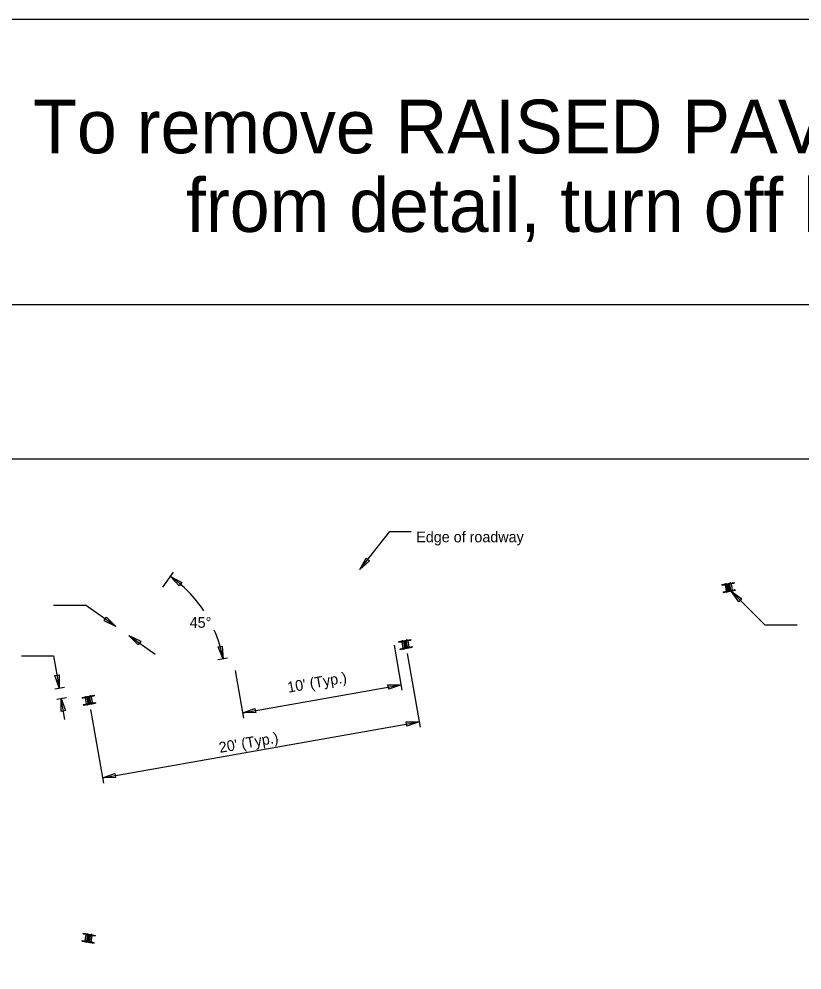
# Model space of a CAD drawing. Extents: x -100 to 2456, y -70 to 1398.
# Drawn here: x 233 to 818, y 688 to 1398 of the extents above; entities that cross this region are included whole.
import ezdxf

# ---------------------------------------------------------------- set-up
doc = ezdxf.new("R2010")
doc.units = 0
for name, color, linetype in [('AUX_01', 7, 'Continuous'), ('D_Dimensions', 7, 'Continuous'), ('D_EFL_Border', 7, 'Continuous'), ('D_Tables', 7, 'Continuous'), ('X_UT_Pole_Cell', 7, 'Continuous')]:
    doc.layers.add(name, color=color, linetype=linetype)

msp = doc.modelspace()

# ---------------------------------------------------------------- linework, layer by layer
at = {"layer": 'AUX_01'}
for p, q in [((757.83, 976.1), (766.96, 977.7)), ((757.83, 976.1), (757.91, 975.66)), ((757.91, 975.66), (759.63, 975.97)), ((759.63, 975.97), (761.54, 975.99)), ((759.63, 975.97), (760.3, 975.77)), ((760.3, 975.77), (764.74, 976.55)), ((760.3, 975.77), (761.07, 971.45)), ((760.51, 976.82), (761, 976.9)), ((760.55, 976.58), (760.51, 976.82)), ((761, 976.9), (761.04, 976.66)), ((761.54, 975.99), (762.3, 971.67)), ((761.66, 975.9), (763.43, 976.21)), ((761.66, 975.9), (762.38, 971.78)), ((762.28, 975.41), (761.67, 975.84)), ((761.69, 975.7), (761.85, 975.94)), ((762.31, 975.21), (761.71, 975.63)), ((761.73, 975.49), (762.06, 975.97)), ((762.36, 975), (761.74, 975.42)), ((761.76, 975.28), (762.2, 975.89)), ((762.38, 974.78), (761.78, 975.21)), ((762.24, 975.62), (761.8, 975.93)), ((761.8, 975.08), (762.22, 975.68)), ((762.42, 974.57), (761.81, 975)), ((761.84, 974.87), (762.27, 975.48)), ((762.45, 974.37), (761.85, 974.79)), ((761.88, 974.66), (762.3, 975.26)), ((762.49, 974.16), (761.89, 974.58)), ((761.91, 974.45), (762.33, 975.06)), ((762.53, 973.94), (761.92, 974.37)), ((761.95, 974.24), (762.38, 974.85)), ((762.56, 973.73), (761.96, 974.17)), ((761.99, 974.03), (762.4, 974.64)), ((762.6, 973.52), (762, 973.96)), ((762.2, 975.83), (762.01, 975.97)), ((762.02, 973.83), (762.44, 974.43)), ((762.64, 973.32), (762.04, 973.74)), ((762.06, 973.62), (762.48, 974.22)), ((762.68, 973.11), (762.07, 973.54)), ((762.09, 973.4), (762.52, 974.01)), ((762.72, 972.91), (762.11, 973.33)), ((762.13, 973.2), (762.56, 973.81)), ((762.75, 972.69), (762.14, 973.12)), ((762.16, 972.99), (762.59, 973.59)), ((762.18, 976), (762.89, 971.87)), ((762.79, 972.48), (762.18, 972.91)), ((762.2, 972.78), (762.63, 973.39)), ((762.83, 972.27), (762.22, 972.7)), ((762.24, 972.57), (762.67, 973.18)), ((762.28, 972.36), (762.7, 972.97)), ((762.32, 972.15), (762.74, 972.76)), ((762.92, 976.12), (763.64, 972)), ((762.93, 976.03), (763, 976.14)), ((763.54, 975.57), (762.93, 976)), ((762.96, 975.82), (763.21, 976.18)), ((763.58, 975.37), (762.97, 975.8)), ((763, 975.62), (763.42, 976.21)), ((763.51, 975.79), (763, 976.14)), ((763.61, 975.16), (763, 975.58)), ((763.04, 975.41), (763.47, 976.01)), ((763.65, 974.95), (763.04, 975.38)), ((763.08, 975.2), (763.5, 975.81)), ((763.69, 974.74), (763.08, 975.17)), ((763.11, 974.99), (763.54, 975.6)), ((763.73, 974.53), (763.12, 974.96)), ((763.15, 974.77), (763.57, 975.39)), ((763.77, 974.32), (763.15, 974.75)), ((763.18, 974.57), (763.61, 975.18)), ((763.81, 974.11), (763.19, 974.54)), ((763.47, 976), (763.21, 976.18)), ((763.22, 974.36), (763.65, 974.97)), ((763.84, 973.9), (763.23, 974.33)), ((763.26, 974.15), (763.69, 974.76)), ((763.88, 973.7), (763.26, 974.12)), ((763.29, 973.94), (763.73, 974.55)), ((763.91, 973.49), (763.3, 973.91)), ((763.33, 973.73), (763.76, 974.34)), ((763.94, 973.28), (763.33, 973.71)), ((763.36, 973.52), (763.8, 974.13)), ((763.98, 973.07), (763.37, 973.49)), ((763.4, 973.31), (763.84, 973.92)), ((764.02, 972.86), (763.41, 973.28)), ((763.43, 976.2), (763.42, 976.21)), ((763.43, 976.21), (764.15, 972.09)), ((763.45, 973.11), (763.87, 973.71)), ((764.06, 972.65), (763.45, 973.08)), ((763.48, 972.9), (763.91, 973.5)), ((764.09, 972.44), (763.49, 972.87)), ((763.51, 976.33), (765.31, 976.96)), ((763.51, 976.33), (764.26, 972.01)), ((763.52, 972.69), (763.95, 973.29)), ((764.13, 972.23), (763.52, 972.66)), ((763.56, 972.47), (763.97, 973.09)), ((763.59, 972.27), (764.01, 972.88)), ((763.63, 972.06), (764.05, 972.67)), ((764.21, 977.47), (763.71, 977.38)), ((763.71, 977.38), (763.75, 977.13)), ((764.25, 977.22), (764.21, 977.47)), ((765.31, 976.96), (764.74, 976.55)), ((764.74, 976.55), (765.5, 972.23)), ((765.31, 976.96), (767.03, 977.26)), ((766.96, 977.7), (767.03, 977.26)), ((758.78, 970.74), (760.5, 971.04)), ((758.78, 970.74), (758.86, 970.3)), ((758.86, 970.3), (767.98, 971.9)), ((760.5, 971.04), (762.3, 971.67)), ((760.5, 971.04), (761.07, 971.45)), ((761.07, 971.45), (765.5, 972.23)), ((761.56, 970.78), (761.6, 970.53)), ((761.6, 970.53), (762.1, 970.62)), ((762.1, 970.62), (762.06, 970.86)), ((762.86, 972.07), (762.25, 972.49)), ((762.88, 971.87), (762.29, 972.28)), ((762.67, 971.83), (762.32, 972.07)), ((762.35, 971.94), (762.77, 972.55)), ((762.46, 971.79), (762.36, 971.86)), ((762.38, 971.78), (764.15, 972.09)), ((762.43, 971.79), (762.81, 972.34)), ((762.63, 971.82), (762.85, 972.13)), ((762.84, 971.86), (762.88, 971.92)), ((764.09, 972.08), (763.56, 972.45)), ((763.88, 972.05), (763.6, 972.24)), ((763.66, 972), (763.63, 972.03)), ((763.79, 972.03), (764.09, 972.45)), ((764, 972.07), (764.13, 972.24)), ((764.26, 972.01), (766.17, 972.03)), ((764.81, 971.09), (764.77, 971.34)), ((765.3, 971.17), (764.81, 971.09)), ((764.81, 971.09), (790.09, 945.81)), ((765.26, 971.42), (765.3, 971.17)), ((766.17, 972.03), (765.5, 972.23)), ((766.17, 972.03), (767.9, 972.33)), ((767.9, 972.33), (767.98, 971.9)), ((814.11, 945.81), (790.09, 945.81)), ((516.43, 933.53), (525.55, 935.13)), ((516.43, 933.53), (516.51, 933.1)), ((516.51, 933.1), (518.23, 933.4)), ((518.23, 933.4), (520.13, 933.42)), ((518.23, 933.4), (518.89, 933.2)), ((518.89, 933.2), (523.34, 933.98)), ((518.89, 933.2), (519.66, 928.88)), ((519.1, 934.25), (519.59, 934.34)), ((519.14, 934.01), (519.1, 934.25)), ((519.59, 934.34), (519.63, 934.1)), ((520.13, 933.42), (520.89, 929.11)), ((520.25, 933.34), (522.02, 933.64)), ((520.25, 933.34), (520.97, 929.22)), ((520.88, 932.84), (520.26, 933.27)), ((520.29, 933.14), (520.45, 933.38)), ((520.9, 932.64), (520.3, 933.06)), ((520.33, 932.93), (520.65, 933.41)), ((520.95, 932.43), (520.33, 932.86)), ((520.36, 932.72), (520.79, 933.33)), ((520.97, 932.21), (520.37, 932.64)), ((520.83, 933.06), (520.4, 933.37)), ((520.4, 932.52), (520.81, 933.12)), ((521.01, 932.01), (520.41, 932.43)), ((520.43, 932.31), (520.86, 932.92)), ((521.05, 931.8), (520.45, 932.23)), ((520.47, 932.1), (520.89, 932.7)), ((521.09, 931.59), (520.49, 932.02)), ((520.5, 931.89), (520.93, 932.5)), ((521.13, 931.38), (520.52, 931.81)), ((520.54, 931.67), (520.97, 932.29)), ((521.16, 931.17), (520.55, 931.6)), ((520.58, 931.47), (521, 932.08)), ((521.2, 930.96), (520.59, 931.4)), ((520.8, 933.27), (520.61, 933.4)), ((520.61, 931.26), (521.04, 931.87)), ((521.24, 930.76), (520.63, 931.18)), ((520.65, 931.05), (521.08, 931.65)), ((521.27, 930.55), (520.66, 930.97)), ((520.69, 930.84), (521.11, 931.45)), ((521.31, 930.34), (520.7, 930.76)), ((520.73, 930.63), (521.15, 931.24)), ((521.34, 930.13), (520.73, 930.56)), ((520.76, 930.42), (521.18, 931.03)), ((520.77, 933.43), (521.49, 929.3)), ((521.38, 929.92), (520.77, 930.34)), ((520.8, 930.21), (521.22, 930.82)), ((521.42, 929.71), (520.81, 930.14)), ((520.84, 930.01), (521.26, 930.61)), ((520.87, 929.8), (521.29, 930.41)), ((520.91, 929.59), (521.33, 930.19)), ((521.51, 933.56), (522.23, 929.44)), ((521.53, 933.47), (521.6, 933.58)), ((522.13, 933.01), (521.53, 933.44)), ((521.56, 933.26), (521.81, 933.62)), ((522.17, 932.81), (521.57, 933.23)), ((521.59, 933.05), (522.01, 933.65)), ((522.1, 933.22), (521.6, 933.58)), ((522.21, 932.6), (521.6, 933.02)), ((521.63, 932.84), (522.06, 933.45)), ((522.25, 932.39), (521.64, 932.82)), ((521.67, 932.63), (522.09, 933.24)), ((522.29, 932.18), (521.67, 932.61)), ((521.7, 932.42), (522.13, 933.03)), ((522.32, 931.97), (521.71, 932.39)), ((521.74, 932.21), (522.17, 932.82)), ((522.36, 931.76), (521.74, 932.19)), ((521.77, 932), (522.21, 932.62)), ((522.4, 931.55), (521.78, 931.97)), ((522.06, 933.43), (521.81, 933.62)), ((521.81, 931.8), (522.25, 932.4)), ((522.43, 931.34), (521.82, 931.77)), ((521.85, 931.59), (522.28, 932.2)), ((522.47, 931.13), (521.85, 931.56)), ((521.89, 931.37), (522.32, 931.99)), ((522.5, 930.92), (521.89, 931.35)), ((521.93, 931.16), (522.35, 931.77)), ((522.54, 930.71), (521.93, 931.14)), ((521.96, 930.96), (522.39, 931.57)), ((522.58, 930.5), (521.97, 930.93)), ((522, 930.75), (522.43, 931.35)), ((522.02, 933.64), (522.01, 933.65)), ((522.62, 930.3), (522.01, 930.72)), ((522.02, 933.64), (522.74, 929.53)), ((522.04, 930.54), (522.46, 931.14)), ((522.66, 930.09), (522.04, 930.52)), ((522.07, 930.33), (522.5, 930.94)), ((522.68, 929.87), (522.08, 930.31)), ((522.1, 933.77), (523.9, 934.4)), ((522.1, 933.77), (522.86, 929.45)), ((522.11, 930.12), (522.54, 930.73)), ((522.72, 929.67), (522.11, 930.1)), ((522.15, 929.91), (522.57, 930.52)), ((522.18, 929.7), (522.61, 930.31)), ((522.22, 929.49), (522.65, 930.1)), ((522.8, 934.9), (522.3, 934.82)), ((522.3, 934.82), (522.34, 934.57)), ((522.84, 934.66), (522.8, 934.9)), ((523.9, 934.4), (523.34, 933.98)), ((523.34, 933.98), (524.1, 929.67)), ((523.9, 934.4), (525.63, 934.7)), ((525.55, 935.13), (525.63, 934.7)), ((517.37, 928.17), (519.09, 928.47)), ((517.37, 928.17), (517.45, 927.73)), ((517.45, 927.73), (526.57, 929.33)), ((519.09, 928.47), (520.89, 929.11)), ((519.09, 928.47), (519.66, 928.88)), ((519.66, 928.88), (524.1, 929.67)), ((520.16, 928.21), (520.2, 927.96)), ((520.2, 927.96), (520.69, 928.05)), ((520.69, 928.05), (520.65, 928.3)), ((521.45, 929.5), (520.85, 929.93)), ((521.47, 929.3), (520.89, 929.72)), ((521.26, 929.27), (520.92, 929.51)), ((520.94, 929.38), (521.37, 929.99)), ((521.05, 929.23), (520.96, 929.3)), ((520.97, 929.22), (522.74, 929.53)), ((521.02, 929.22), (521.41, 929.78)), ((521.22, 929.26), (521.45, 929.57)), ((521.44, 929.3), (521.48, 929.36)), ((522.68, 929.52), (522.15, 929.88)), ((522.47, 929.48), (522.19, 929.67)), ((522.25, 929.44), (522.22, 929.47)), ((522.38, 929.46), (522.68, 929.89)), ((522.59, 929.5), (522.72, 929.68)), ((522.71, 924.59), (532.39, 869.66)), ((522.86, 929.45), (524.76, 929.47)), ((523.41, 928.52), (523.36, 928.77)), ((523.9, 928.61), (523.41, 928.52)), ((523.86, 928.86), (523.9, 928.61)), ((524.76, 929.47), (524.1, 929.67)), ((524.76, 929.47), (526.49, 929.77)), ((526.49, 929.77), (526.57, 929.33)), ((279.92, 891.83), (289.05, 893.43)), ((279.92, 891.83), (280, 891.4)), ((280, 891.4), (281.72, 891.71)), ((280.94, 886.04), (290.06, 887.63)), ((281.72, 891.71), (283.63, 891.72)), ((281.72, 891.71), (282.39, 891.5)), ((282.39, 891.5), (286.83, 892.28)), ((282.39, 891.5), (283.15, 887.19)), ((282.59, 892.55), (283.08, 892.64)), ((282.63, 892.31), (282.59, 892.55)), ((283.08, 892.64), (283.12, 892.4)), ((283.15, 887.19), (287.59, 887.96)), ((283.63, 891.72), (284.39, 887.4)), ((283.75, 891.64), (285.52, 891.95)), ((283.75, 891.64), (284.47, 887.52)), ((284.37, 891.15), (283.75, 891.57)), ((283.78, 891.44), (283.94, 891.68)), ((284.39, 890.94), (283.79, 891.36)), ((283.82, 891.23), (284.15, 891.71)), ((284.44, 890.73), (283.83, 891.16)), ((283.85, 891.02), (284.28, 891.63)), ((284.47, 890.52), (283.87, 890.94)), ((284.32, 891.36), (283.89, 891.66)), ((283.89, 890.81), (284.31, 891.42)), ((284.51, 890.31), (283.9, 890.73)), ((283.92, 890.61), (284.35, 891.22)), ((284.54, 890.1), (283.94, 890.53)), ((283.96, 890.4), (284.39, 891)), ((284.58, 889.9), (283.98, 890.32)), ((283.99, 890.19), (284.42, 890.8)), ((284.62, 889.68), (284.01, 890.11)), ((284.03, 889.98), (284.47, 890.59)), ((284.65, 889.47), (284.04, 889.9)), ((284.07, 889.77), (284.49, 890.38)), ((284.69, 889.26), (284.08, 889.69)), ((284.29, 891.57), (284.1, 891.71)), ((284.11, 889.56), (284.53, 890.17)), ((284.73, 889.05), (284.12, 889.48)), ((284.15, 889.35), (284.57, 889.96)), ((284.76, 888.85), (284.15, 889.27)), ((284.18, 889.14), (284.6, 889.75)), ((284.8, 888.64), (284.19, 889.06)), ((284.22, 888.94), (284.64, 889.54)), ((284.84, 888.43), (284.23, 888.86)), ((284.25, 888.73), (284.68, 889.33)), ((284.27, 891.73), (284.98, 887.61)), ((284.88, 888.22), (284.27, 888.65)), ((284.29, 888.51), (284.72, 889.13)), ((284.92, 888.01), (284.31, 888.44)), ((284.33, 888.31), (284.76, 888.91)), ((284.95, 887.8), (284.34, 888.23)), ((284.36, 888.1), (284.79, 888.71)), ((284.96, 887.61), (284.38, 888.02)), ((284.4, 887.88), (284.83, 888.49)), ((284.76, 887.56), (284.41, 887.81)), ((284.43, 887.68), (284.86, 888.28)), ((284.55, 887.53), (284.45, 887.6)), ((284.47, 887.52), (286.24, 887.83)), ((284.51, 887.53), (284.9, 888.08)), ((284.72, 887.56), (284.94, 887.87)), ((284.93, 887.6), (284.97, 887.66)), ((285, 891.86), (285.72, 887.74)), ((285.02, 891.77), (285.09, 891.88)), ((285.63, 891.31), (285.02, 891.74)), ((285.05, 891.56), (285.3, 891.92)), ((285.67, 891.11), (285.06, 891.53)), ((285.08, 891.35), (285.51, 891.95)), ((285.6, 891.52), (285.09, 891.88)), ((285.7, 890.89), (285.09, 891.32)), ((285.12, 891.15), (285.56, 891.75)), ((285.74, 890.69), (285.13, 891.12)), ((285.16, 890.94), (285.59, 891.55)), ((285.78, 890.48), (285.16, 890.91)), ((285.2, 890.72), (285.63, 891.34)), ((285.81, 890.27), (285.2, 890.7)), ((285.24, 890.51), (285.66, 891.12)), ((285.85, 890.06), (285.24, 890.49)), ((285.27, 890.3), (285.7, 890.92)), ((285.89, 889.85), (285.28, 890.28)), ((285.56, 891.73), (285.3, 891.92)), ((285.31, 890.09), (285.74, 890.7)), ((285.92, 889.64), (285.32, 890.07)), ((285.35, 889.89), (285.77, 890.49)), ((285.96, 889.43), (285.35, 889.86)), ((285.38, 889.68), (285.81, 890.29)), ((286, 889.22), (285.39, 889.65)), ((285.42, 889.46), (285.84, 890.08)), ((286.03, 889.02), (285.42, 889.45)), ((285.45, 889.26), (285.88, 889.87)), ((286.07, 888.81), (285.46, 889.23)), ((285.49, 889.05), (285.92, 889.66)), ((286.11, 888.6), (285.5, 889.02)), ((285.52, 891.94), (285.51, 891.95)), ((285.52, 891.95), (286.24, 887.83)), ((285.53, 888.84), (285.96, 889.45)), ((286.15, 888.39), (285.53, 888.81)), ((285.56, 888.63), (286, 889.24)), ((286.17, 888.17), (285.57, 888.61)), ((285.6, 892.06), (287.4, 892.7)), ((285.6, 892.06), (286.35, 887.75)), ((285.6, 888.42), (286.04, 889.03)), ((286.21, 887.96), (285.6, 888.4)), ((285.64, 888.21), (286.06, 888.82)), ((286.17, 887.82), (285.64, 888.18)), ((285.68, 888), (286.1, 888.62)), ((285.96, 887.78), (285.68, 887.98)), ((285.72, 887.79), (286.14, 888.41)), ((285.75, 887.74), (285.72, 887.77)), ((286.29, 893.21), (285.8, 893.12)), ((285.8, 893.12), (285.84, 892.87)), ((285.88, 887.77), (286.17, 888.19)), ((286.08, 887.8), (286.21, 887.98)), ((286.33, 892.96), (286.29, 893.21)), ((286.35, 887.75), (288.25, 887.77)), ((287.4, 892.7), (286.83, 892.28)), ((286.83, 892.28), (287.59, 887.96)), ((287.4, 892.7), (289.12, 893)), ((288.25, 887.77), (287.59, 887.96)), ((288.25, 887.77), (289.98, 888.07)), ((289.05, 893.43), (289.12, 893)), ((289.98, 888.07), (290.06, 887.63)), ((280.86, 886.47), (282.59, 886.77)), ((280.86, 886.47), (280.94, 886.04)), ((282.59, 886.77), (284.39, 887.4)), ((282.59, 886.77), (283.15, 887.19)), ((283.65, 886.51), (283.69, 886.26)), ((283.69, 886.26), (284.19, 886.35)), ((284.19, 886.35), (284.15, 886.6)), ((286.2, 882.9), (295.89, 827.96)), ((286.9, 886.83), (286.85, 887.07)), ((287.39, 886.91), (286.9, 886.83)), ((287.35, 887.16), (287.39, 886.91)), ((295.19, 831.9), (531.7, 873.6)), ((279.92, 710), (280, 710.43)), ((279.92, 710), (289.05, 708.4)), ((280, 710.43), (281.72, 710.13)), ((280.86, 715.36), (280.94, 715.79)), ((280.86, 715.36), (282.59, 715.06)), ((280.94, 715.79), (290.06, 714.2)), ((281.72, 710.13), (282.39, 710.33)), ((281.72, 710.13), (283.63, 710.11)), ((282.39, 710.33), (283.15, 714.65)), ((282.39, 710.33), (286.83, 709.55)), ((282.59, 715.06), (283.15, 714.65)), ((282.59, 715.06), (284.39, 714.42)), ((283.15, 714.65), (287.59, 713.86)), ((283.63, 710.11), (284.39, 714.42)), ((283.65, 715.32), (283.69, 715.56)), ((283.69, 715.56), (284.19, 715.48)), ((283.75, 710.19), (284.47, 714.31)), ((284.37, 710.69), (283.75, 710.26)), ((283.75, 710.19), (285.52, 709.89)), ((283.78, 710.39), (283.94, 710.15)), ((284.39, 710.89), (283.79, 710.47)), ((283.82, 710.6), (284.15, 710.12)), ((284.44, 711.1), (283.83, 710.68)), ((283.85, 710.81), (284.28, 710.2)), ((284.47, 711.32), (283.87, 710.89)), ((283.89, 711.01), (284.31, 710.41)), ((284.32, 710.47), (283.89, 710.17)), ((284.51, 711.52), (283.9, 711.1)), ((283.92, 711.22), (284.35, 710.61)), ((284.54, 711.73), (283.94, 711.3)), ((283.96, 711.43), (284.39, 710.83)), ((284.58, 711.93), (283.98, 711.51)), ((283.99, 711.64), (284.42, 711.03)), ((284.62, 712.15), (284.01, 711.72)), ((284.03, 711.85), (284.47, 711.24)), ((284.65, 712.36), (284.04, 711.93)), ((284.07, 712.06), (284.49, 711.45)), ((284.69, 712.57), (284.08, 712.13)), ((284.29, 710.26), (284.1, 710.13)), ((284.11, 712.27), (284.53, 711.66)), ((284.73, 712.78), (284.12, 712.35)), ((284.19, 715.48), (284.15, 715.23)), ((284.76, 712.98), (284.15, 712.56)), ((284.15, 712.47), (284.57, 711.88)), ((284.18, 712.69), (284.6, 712.08)), ((284.8, 713.19), (284.19, 712.77)), ((284.22, 712.9), (284.64, 712.29)), ((284.84, 713.4), (284.23, 712.97)), ((284.25, 713.1), (284.68, 712.5)), ((284.27, 710.1), (284.98, 714.22)), ((284.88, 713.61), (284.27, 713.18)), ((284.29, 713.32), (284.72, 712.7)), ((284.92, 713.82), (284.31, 713.39)), ((284.33, 713.52), (284.76, 712.92)), ((284.95, 714.03), (284.34, 713.6)), ((284.36, 713.73), (284.79, 713.12)), ((284.96, 714.22), (284.38, 713.81)), ((284.4, 713.94), (284.83, 713.34)), ((284.76, 714.26), (284.41, 714.02)), ((284.43, 714.15), (284.86, 713.54)), ((284.55, 714.3), (284.45, 714.23)), ((284.47, 714.31), (286.24, 714)), ((284.51, 714.3), (284.9, 713.75)), ((284.72, 714.27), (284.94, 713.96)), ((284.93, 714.23), (284.97, 714.17)), ((285, 709.97), (285.72, 714.09)), ((285.63, 710.52), (285.02, 710.09)), ((285.02, 710.06), (285.09, 709.95)), ((285.05, 710.27), (285.3, 709.91)), ((285.67, 710.72), (285.06, 710.3)), ((285.08, 710.48), (285.51, 709.88)), ((285.7, 710.93), (285.09, 710.51)), ((285.6, 710.31), (285.09, 709.95)), ((285.12, 710.69), (285.56, 710.08)), ((285.74, 711.14), (285.13, 710.71)), ((285.78, 711.35), (285.16, 710.92)), ((285.16, 710.89), (285.59, 710.29)), ((285.81, 711.56), (285.2, 711.13)), ((285.2, 711.11), (285.63, 710.49)), ((285.85, 711.77), (285.24, 711.34)), ((285.24, 711.32), (285.66, 710.71)), ((285.27, 711.53), (285.7, 710.92)), ((285.89, 711.98), (285.28, 711.56)), ((285.56, 710.1), (285.3, 709.91)), ((285.31, 711.73), (285.74, 711.13)), ((285.92, 712.19), (285.32, 711.76)), ((285.96, 712.4), (285.35, 711.97)), ((285.35, 711.94), (285.77, 711.33)), ((285.38, 712.15), (285.81, 711.54)), ((286, 712.61), (285.39, 712.18)), ((286.03, 712.82), (285.42, 712.38)), ((285.42, 712.37), (285.84, 711.75)), ((285.45, 712.57), (285.88, 711.96)), ((286.07, 713.02), (285.46, 712.6)), ((285.49, 712.78), (285.92, 712.17)), ((286.11, 713.23), (285.5, 712.81)), ((285.52, 709.89), (286.24, 714)), ((286.15, 713.44), (285.53, 713.02)), ((285.53, 712.99), (285.96, 712.38)), ((285.56, 713.19), (286, 712.59)), ((286.17, 713.66), (285.57, 713.22)), ((285.6, 709.77), (286.35, 714.09)), ((286.21, 713.86), (285.6, 713.43)), ((285.6, 713.41), (286.04, 712.8)), ((286.17, 714.01), (285.64, 713.65)), ((285.64, 713.62), (286.06, 713.01)), ((285.96, 714.05), (285.68, 713.86)), ((285.68, 713.83), (286.1, 713.22)), ((285.75, 714.09), (285.72, 714.06)), ((285.72, 714.04), (286.14, 713.42)), ((285.88, 714.06), (286.17, 713.64)), ((286.08, 714.03), (286.21, 713.85)), ((286.35, 714.09), (288.25, 714.06)), ((286.83, 709.55), (287.59, 713.86)), ((286.9, 715), (286.85, 714.76)), ((287.39, 714.92), (286.9, 715)), ((287.35, 714.67), (287.39, 714.92)), ((288.25, 714.06), (287.59, 713.86)), ((288.25, 714.06), (289.98, 713.77)), ((289.98, 713.77), (290.06, 714.2)), ((282.63, 709.52), (282.59, 709.28)), ((282.59, 709.28), (283.08, 709.19)), ((283.08, 709.19), (283.12, 709.43)), ((285.52, 709.89), (285.51, 709.88)), ((285.6, 709.77), (287.4, 709.13)), ((285.8, 708.71), (285.84, 708.96)), ((286.29, 708.63), (285.8, 708.71)), ((286.33, 708.87), (286.29, 708.63)), ((287.4, 709.13), (286.83, 709.55)), ((287.4, 709.13), (289.12, 708.83)), ((289.05, 708.4), (289.12, 708.83))]:
    msp.add_line(p, q, dxfattribs=at)
for points in [[(761.66, 975.9), (762.18, 976), (762.89, 971.87), (762.38, 971.78)], [(762.92, 976.12), (763.43, 976.21), (764.15, 972.09), (763.64, 972)], [(770.47, 963.16), (764.81, 971.09), (772.74, 965.43)], [(520.25, 933.34), (520.77, 933.43), (521.49, 929.3), (520.97, 929.22)], [(521.51, 933.56), (522.02, 933.64), (522.74, 929.53), (522.23, 929.44)], [(283.75, 891.64), (284.27, 891.73), (284.98, 887.61), (284.47, 887.52)], [(285, 891.86), (285.52, 891.95), (286.24, 887.83), (285.72, 887.74)], [(521.96, 873.51), (531.7, 873.6), (522.52, 870.36)], [(304.93, 831.99), (295.19, 831.9), (304.37, 835.14)], [(283.75, 710.19), (284.27, 710.1), (284.98, 714.22), (284.47, 714.31)], [(285, 709.97), (285.52, 709.89), (286.24, 714), (285.72, 714.09)]]:
    msp.add_lwpolyline(points, close=True, dxfattribs=at)
at = {"layer": 'D_Dimensions'}
for p, q in [((487.37, 987.32), (509.85, 1015.68)), ((509.85, 1015.68), (525.86, 1015.68)), ((340.28, 974.13), (348.23, 985.48)), ((305.14, 944.88), (282.6, 960.66)), ((314.98, 937.99), (334.65, 924.21)), ((512.98, 930.88), (518.9, 897.3)), ((258.66, 923.01), (262.9, 898.93)), ((388.71, 921.12), (381.3, 919.81)), ((394.38, 911.96), (400.64, 876.45)), ((259.72, 898.37), (266.84, 899.63)), ((399.95, 880.39), (518.2, 901.24)), ((261.09, 890.59), (268.22, 891.84)), ((267.06, 875.38), (264.28, 891.15))]:
    msp.add_line(p, q, dxfattribs=at)
for points in [[(494.59, 993.85), (487.37, 987.32), (492.08, 995.84)], [(352.54, 975.04), (345.94, 982.2), (354.5, 977.57)], [(298.19, 951.7), (305.14, 944.88), (296.35, 949.08)], [(321.93, 931.17), (314.98, 937.99), (323.77, 933.79)], [(384.66, 930.23), (385.24, 920.51), (381.54, 929.52)], [(262.81, 908.67), (262.9, 898.93), (259.66, 908.12)], [(508.46, 901.15), (518.2, 901.24), (509.02, 898)], [(264.37, 881.41), (264.28, 891.15), (267.52, 881.97)], [(409.69, 880.49), (399.95, 880.39), (409.13, 883.64)]]:
    msp.add_lwpolyline(points, close=True, dxfattribs=at)
for start, end in [(33.39158, 54.99894), (9.9987, 23.56449)]:
    msp.add_arc((291.12, 903.92), 95.57, start, end, dxfattribs=at)
at = {"layer": 'D_EFL_Border'}
msp.add_lwpolyline([(-100, 1070), (1600, 1070), (1600, -30), (-100, -30)], close=True, dxfattribs=at)
at = {"layer": 'D_Tables'}
msp.add_lwpolyline([(146.86, 1398.3), (1481.07, 1398.3), (1481.07, 1184.83), (146.86, 1184.83)], close=True, dxfattribs=at)
msp.add_lwpolyline([(146.86, 1398.3), (1481.07, 1398.3), (1481.07, 1184.83), (146.86, 1184.83)], close=True, dxfattribs=at)
at = {"layer": 'X_UT_Pole_Cell'}
for p, q in [((258.59, 960.66), (282.6, 960.66)), ((234.64, 923.01), (258.66, 923.01))]:
    msp.add_line(p, q, dxfattribs=at)

# ---------------------------------------------------------------- texts
at = {"layer": 'AUX_01'}
msp.add_text("20' (Typ.)", height=8, rotation=9.99955, dxfattribs=at).set_placement((382.92, 850.4))
at = {"layer": 'D_Dimensions'}
for s, p in [('Edge of roadway', (529.6, 1007.68)), ('45°', (360.35, 943.8))]:
    msp.add_text(s, height=8, dxfattribs=at).set_placement(p)
msp.add_text("10' (Typ.)", height=8, rotation=10, dxfattribs=at).set_placement((434.02, 895.35))
at = {"layer": 'D_Tables'}
for s, p in [('To remove RAISED PAVEMENT MARKERS', (243.43, 1298.05)), (' from detail, turn off level AUX_01', (342.71, 1239.35))]:
    msp.add_text(s, height=40.0262, dxfattribs=at).set_placement(p)

doc.saveas('drawing.dxf')
